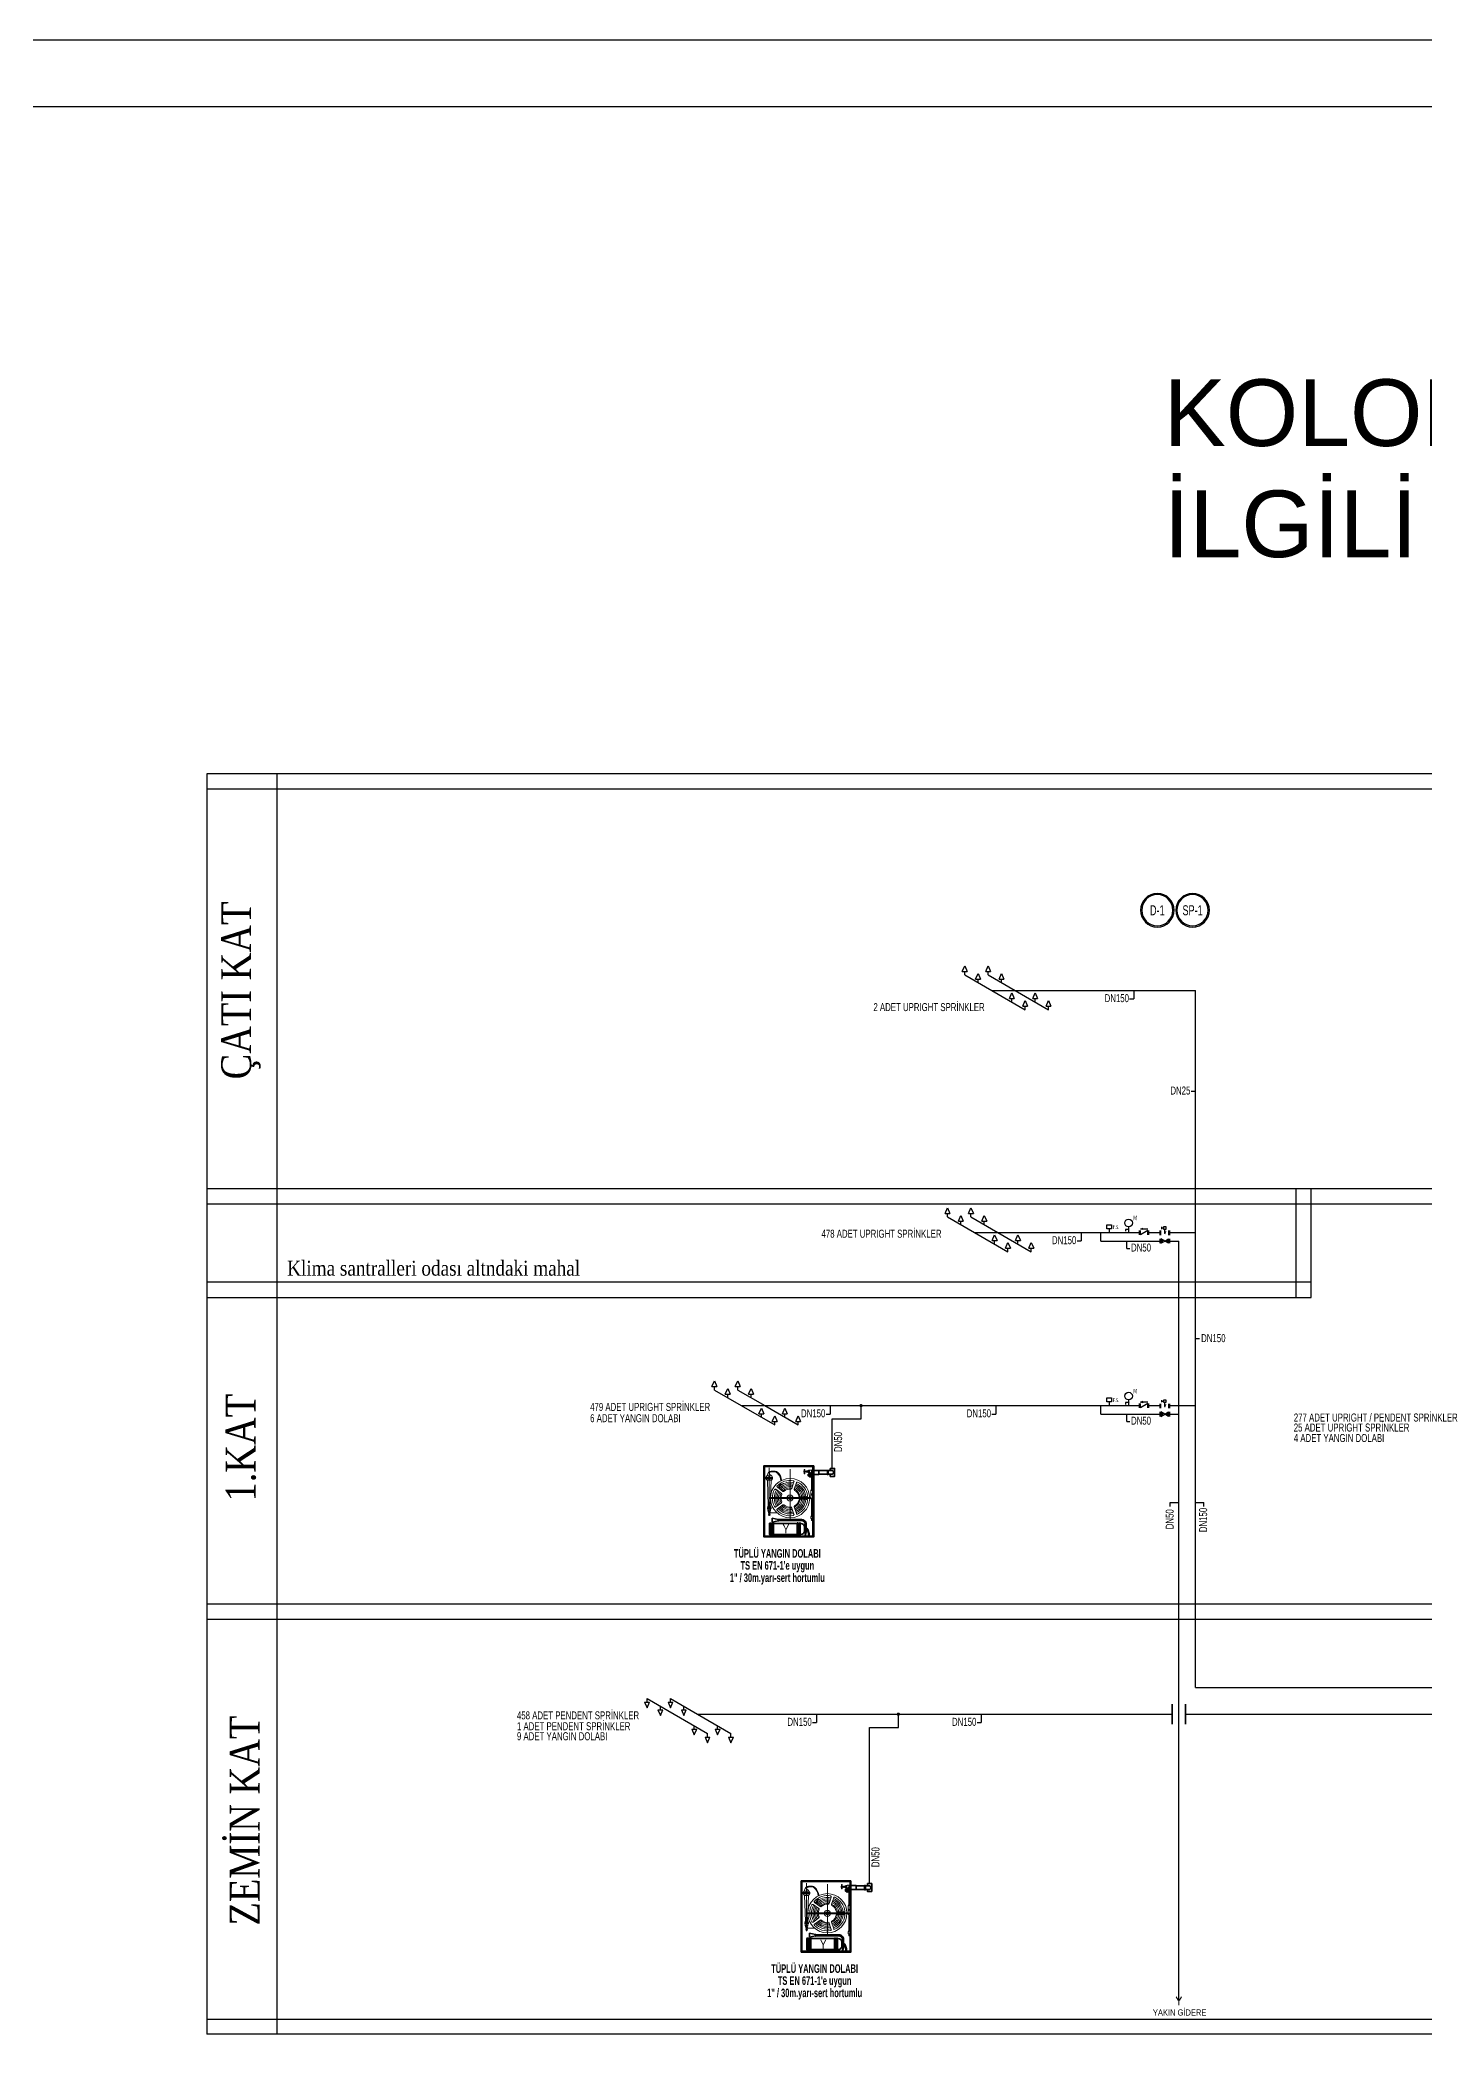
# Model space of a CAD drawing. Header units: centimetres. Extents: x 394264 to 551709, y 50011 to 59011.
# Drawn here: x 519714 to 521790, y 55997 to 59011 of the extents above; entities that cross this region are included whole.
import ezdxf
from ezdxf.enums import TextEntityAlignment as Align

# ---------------------------------------------------------------- set-up
doc = ezdxf.new("R2010")
doc.units = ezdxf.units.CM
doc.linetypes.add('DOT', pattern=[6.35, 0, -6.35])
doc.linetypes.add('HIDDEN', pattern=[9.525, 6.35, -3.175])
doc.layers.get('0').update_dxf_attribs({"lineweight": 9})
for name, color, linetype, lineweight in [('-M-ANTET', 7, 'Continuous', 30), ('-M-DW-RISER NO', 7, 'Continuous', 30), ('-M-F VALVE', 7, 'Continuous', 30), ('-M-FIRE COMP', 7, 'Continuous', 30), ('-M-SPRINKLER PIPE_DRENAJ', 41, 'D', 30), ('-M-VALVE', 7, 'Continuous', 30), ('-M-YANGIN-CAP', 7, 'Continuous', 30), ('-M-YNGN-BORU', 140, 'YANGIN', 30), ('-M-YNGN-ZON1', 5, 'SP', 30), ('-M-YNGN-ZON2', 4, 'SP', 30), ('0-KRCN-ANTET', 71, 'Continuous', 30), ('0-KRCN-SHT-02CIHAZ', 132, 'Continuous', 25), ('0-KRCN-YNG-YANGINDOLABI', 171, 'Continuous', 35), ('0-KRCN-YNGN-YAZI', 71, 'Continuous', 35), ('0-KRCN-Z-ANTET', 71, 'Continuous', 30), ('0-MEK-YNG-YANGINDOLABI', 171, 'Continuous', 35), ('BELIRTEC', 3, 'Continuous', 30), ('SPRINKLERYAŞ', 130, 'Y1', 30)]:
    doc.layers.add(name, color=color, linetype=linetype, lineweight=lineweight)
doc.styles.add('ARIAL', font='arial.ttf', dxfattribs={"width": 0.8, "height": 16})
doc.styles.add('BAYBURT XREF$0$TIMES', font='times.ttf')
doc.styles.add('CAP', font='ARIALNB.TTF')
doc.styles.add('CIZGI', font='tahoma.ttf', dxfattribs={"width": 0.8, "oblique": 20})
doc.styles.add('GMD', font='arial.ttf', dxfattribs={"width": 0.8})
doc.styles.add('Ince', font='arial.ttf')
doc.styles.add('LEVO', font='arial.ttf')
doc.styles.add('ROMANS', font='tahoma.ttf', dxfattribs={"width": 0.8})
doc.styles.get("Standard").update_dxf_attribs({"font": 'arial.ttf'})
doc.styles.add('TROMANT', font='arial.ttf', dxfattribs={"width": 0.8})
doc.linetypes.add('D', pattern='A,12,-1,["D",Standard,S=1,R=0,X=-0.1,Y=-0.5],-1.6', length=14.6)
doc.linetypes.add('SP', pattern='A,2,-0.1,["SP",CIZGI,S=0.14,R=0.2,X=0,Y=-0.07],-0.255', length=2.355)
doc.linetypes.add('Y1', pattern='A,2,-0.15,["Y",Standard,S=0.2,R=0.2,X=0,Y=-0.1],-0.25', length=2.4)
doc.linetypes.add('YANGIN', pattern='A,16,-0.2,["Y",Standard,S=1,R=0,X=-0.1,Y=-0.5],-1', length=17.2)

# ---------------------------------------------------------------- blocks, each defined once
blk = doc.blocks.new('TEST-VALVE')
at = {"linetype": 'DOT', "ltscale": 10000}
blk.add_wipeout([(-42.6, 10), (0, 10), (0, -10), (-42.6, -10)], dxfattribs=at).dxf.layer = '-M-VALVE'
at = {"layer": '-M-VALVE', "ltscale": 0.25}
for p, q in [((-42.6, 10), (-42.6, -10)), ((0, 10), (0, -10))]:
    blk.add_line(p, q, dxfattribs=at)
at = {"layer": '-M-VALVE', "ltscale": 0.25, "flags": 128}
for points in [[(-21.3, 0), (-38.6, 10), (-38.6, -10)], [(-21.3, 0), (-4, 10), (-4, -10)]]:
    blk.add_lwpolyline(points, close=True, dxfattribs=at)
at = {"layer": '-M-VALVE', "ltscale": 0.25}
for centre in [(-32.6, 0), (-10.3, 0)]:
    blk.add_circle(centre, 2.15, dxfattribs=at)
blk = doc.blocks.new('KV1')
at = {"linetype": 'DOT', "ltscale": 10000}
blk.add_wipeout([(-42.6, 10), (0, 10), (0, -10), (-42.6, -10)], dxfattribs=at).dxf.layer = '-M-VALVE'
at = {"layer": '-M-VALVE', "linetype": 'Continuous'}
for p, q in [((-42.6, -10), (-42.6, 10)), ((-38.6, -10), (-38.6, 10)), ((-21.3, 0.2), (-21.3, 14.9)), ((-4, -10), (-4, 10)), ((0, -10), (0, 10))]:
    blk.add_line(p, q, dxfattribs=at)
at = {"layer": '-M-VALVE'}
for p, q in [((-23.8, 6.3), (-18.9, -6)), ((-7.4, 21.4), (-17, 21.4)), ((-7.4, 16.5), (-7.4, 26.3))]:
    blk.add_line(p, q, dxfattribs=at)
blk.add_lwpolyline([(-25.7, 27.9), (-25.7, 14.9), (-17, 14.9), (-17, 27.9)], close=True, dxfattribs=at)
at = {"layer": '-M-VALVE', "linetype": 'Continuous'}
blk.add_trace([(-23.8, 6.3), (-18.9, 6.3), (-23.8, -6), (-18.9, -6)], dxfattribs=at)
blk = doc.blocks.new('A$C2B904562')
at = {"layer": '-M-VALVE', "ltscale": 0.3}
blk.add_line((0, 147), (0, 0), dxfattribs=at)
at = {"layer": '-M-VALVE', "ltscale": 0.25}
blk.add_lwpolyline([(-93, 310), (93, 310), (93, 147), (-93, 147)], close=True, dxfattribs=at)
at = {"layer": '-M-VALVE', "style": 'ROMANS', "width": 0.7}
blk.add_text('F.S.', height=144, dxfattribs=at).set_placement((283, 100), align=Align.BOTTOM_CENTER)
blk = doc.blocks.new('CEK VALVE')
at = {"layer": 'BELIRTEC', "color": 7, "ltscale": 0.25}
for p, q in [((-25258.9, 4240.5), (-25245.9, 4240.5)), ((-25245.9, 4237.9, -16.8), (-25258.9, 4215.4, -16.8)), ((-25258.9, 4237.9, -16.8), (-25245.9, 4237.9, -16.8)), ((-25243.6, 4222.4, -16.8), (-25240.1, 4222.4, -16.8)), ((-25243.6, 4222.4, -16.8), (-25241.9, 4215.4, -16.8)), ((-25241.9, 4237.9, -16.8), (-25241.9, 4215.4, -16.8)), ((-25240.1, 4222.4, -16.8), (-25241.9, 4215.4, -16.8)), ((-25258.9, 4215.4, -16.8), (-25245.9, 4215.4, -16.8)), ((-25258.9, 4212.8), (-25245.9, 4212.8))]:
    blk.add_line(p, q, dxfattribs=at)
blk.add_solid([(-25241.9, 4215.4, -16.8), (-25240.1, 4222.4, -16.8), (-25243.6, 4222.4, -16.8)], dxfattribs=at)
blk = doc.blocks.new('A$C006E4229')
at = {"layer": '-M-F VALVE', "xscale": 10, "yscale": 10, "zscale": 10}
blk.add_blockref('CEK VALVE', (252524, -42405), dxfattribs=at)
blk = doc.blocks.new('VALVE-MANOMETER1')
at = {"layer": '-M-F VALVE', "linetype": 'Continuous'}
for p, q in [((-11.7, 11.9), (-11.7, 4.7)), ((0, 11.9), (-11.7, 11.9)), ((0, 21.6), (0, 0))]:
    blk.add_line(p, q, dxfattribs=at)
blk.add_lwpolyline([(-10.2, 25.8, 0, 0, 0), (2, 38.1, 3.46, 0, 0), (9.8, 45.8, 0, 0, 0)], format="xyseb", dxfattribs=at)
at = {"layer": '-M-F VALVE', "linetype": 'Continuous', "const_width": 3.6}
blk.add_lwpolyline([(1.8, 11.9, -1), (-1.8, 11.9, -1)], format="xyb", close=True, dxfattribs=at)
at = {"layer": '-M-F VALVE', "linetype": 'Continuous'}
blk.add_circle((0, 36), 14.4, dxfattribs=at)
at = {"layer": '-M-F VALVE', "style": 'ROMANS', "width": 0.7}
blk.add_text('M', height=18, dxfattribs=at).set_placement((17.2, 54.4), align=Align.MIDDLE_LEFT)
blk = doc.blocks.new('0-MEK-YANGIN-YANGIN DOLABI-KOLON')
at = {"layer": '0-MEK-YNG-YANGINDOLABI', "color": 120, "lineweight": 15}
for p, q in [((4, -14.4), (2.8, -16.4)), ((2.8, -16.4), (12.3, -16.4)), ((2.8, -18.4), (2.8, -16.4)), ((2.8, -17.4), (12.3, -17.4)), ((2.8, -18.4), (12.3, -18.4)), ((2.8, -18.4), (2.8, -18.4)), ((4.5, -20.4), (3.4, -18.8)), ((4, -14.4), (11, -14.4)), ((4.5, -20.4), (10.5, -20.4)), ((4.9, -12.9), (4.9, -14.4)), ((4.9, -20.4), (6.2, -56.5)), ((7.1, -16.4), (7.1, -14.4)), ((7.1, -20.4), (7.1, -18.4)), ((7.6, -70.6), (7.6, -3)), ((8.1, -16.4), (8.1, -14.4)), ((8.1, -20.4), (8.1, -18.4)), ((10.2, -20.4), (9, -56.5)), ((10.2, -13.7), (10.2, -14.4)), ((10.4, -7.5), (15.7, -7.5)), ((10.5, -8.5), (15.7, -8.5)), ((10.5, -8.5), (10.5, -8.5)), ((10.5, -20.4), (11.6, -18.8)), ((11, -14.4), (12.3, -16.4)), ((12.3, -18.4), (12.3, -16.4)), ((12.3, -18.4), (12.3, -18.4)), ((36.8, -76.2), (36.8, -4.7)), ((39.3, -31.9), (42.3, -22.7)), ((42.7, -32.9), (45.7, -23.8)), ((56.2, -9.1), (56.2, -7.3)), ((56.8, -7.3), (56.2, -7.3)), ((56.8, -9.1), (56.2, -9.1)), ((56.8, -11.2), (56.8, -5.2)), ((56.8, -5.2), (57.4, -5.2)), ((56.8, -9.1), (56.8, -7.3)), ((56.8, -11.2), (57.4, -11.2)), ((57.4, -11.2), (57.4, -5.2)), ((58, -7.3), (57.4, -7.3)), ((58, -9.1), (57.4, -9.1)), ((58, -9.1), (58, -7.3)), ((59.3, -7.8), (58, -7.8)), ((59.3, -8.7), (58, -8.7)), ((59.9, -7.3), (59.3, -7.3)), ((59.3, -9.1), (59.3, -7.3)), ((59.9, -9.1), (59.3, -9.1)), ((59.9, -9.1), (59.9, -7.3)), ((60.8, -7.6), (59.9, -7.6)), ((60.8, -8.9), (59.9, -8.9)), ((60.8, -9.1), (60.8, -7.3)), ((62, -7.3), (60.8, -7.3)), ((62, -9.1), (60.8, -9.1)), ((61.6, -12.3), (62, -11.9)), ((61.6, -12.3), (61.7, -12.3)), ((61.7, -12.3), (66, -16)), ((61.7, -13.9), (61.8, -12.7)), ((61.7, -13.9), (64.5, -16.2)), ((61.9, -14.3), (62, -14.2)), ((62, -6.9), (64.4, -6.9)), ((62, -9.5), (62, -6.9)), ((62, -9.5), (64.1, -9.5)), ((62, -11.9), (66.4, -15.5)), ((62.2, -11.6), (62.6, -11.2)), ((62.2, -11.6), (66.6, -15.3)), ((62.3, -12.1), (62.5, -11.8)), ((64, -10.7), (62.6, -11.2)), ((62.6, -11.2), (67, -14.8)), ((62.9, -10.1), (62.9, -6.3)), ((62.9, -6.3), (64.1, -6.3)), ((62.9, -10.1), (64.1, -10.1)), ((62.9, -14.9), (63.6, -14)), ((63.3, -15.3), (64.1, -14.4)), ((63.5, -10.1), (63.5, -6.3)), ((64, -10.7), (67.2, -13.4)), ((64.1, -10.1), (64.1, -6.3)), ((64.1, -16.1), (64.2, -16)), ((64.5, -16.2), (65.6, -15.9)), ((64.6, -12.8), (65.4, -11.9)), ((65.1, -13.2), (65.8, -12.3)), ((66, -9.2), (66, -12.3)), ((66, -9.2), (69, -9.2)), ((66, -16), (66.4, -15.5)), ((66, -16), (66, -16)), ((66.2, -15.3), (66.4, -15.1)), ((66.6, -15.3), (67, -14.8)), ((67, -6.6), (68, -6.6)), ((67, -6.6), (67, -9.2)), ((67.2, -13.4), (67, -14.8)), ((67, -13.7), (67, -33.2)), ((68, -6.6), (68, -9.2)), ((68, -13.7), (68, -33.2)), ((68.6, -6.9), (68.3, -6.9)), ((68.6, -14), (68.6, -4.9)), ((68.6, -4.9), (69, -4.9)), ((69, -14), (68.6, -14)), ((69, -4.9), (69, -14)), ((6.2, -56.5), (9, -56.5)), ((7.7, -44.7), (66, -44.7)), ((7.7, -46.2), (66, -46.2)), ((8.1, -45.5), (67.5, -45.5)), ((24.6, -38.8), (16.8, -33.1)), ((24.6, -52.1), (16.8, -57.8)), ((26.7, -36), (18.9, -30.3)), ((26.7, -55), (18.9, -60.6)), ((50.5, -43.7), (60.1, -43.7)), ((50.5, -47.2), (60.1, -47.2)), ((66, -43.5), (66, -34.6)), ((66, -43.5), (66, -46.6)), ((67, -48), (67, -69.9)), ((68, -48), (68, -69.9)), ((69, -34.6), (69, -46.6)), ((5.1, -60), (5.1, -59)), ((5.1, -59.5), (10.1, -59.5)), ((5.6, -58.5), (9.6, -58.5)), ((5.6, -60.5), (9.6, -60.5)), ((5.7, -57.5), (5.7, -57)), ((5.7, -57.5), (9.5, -57.5)), ((5.7, -57.5), (9.5, -57.5)), ((5.7, -58.5), (5.7, -57.5)), ((5.7, -58.5), (9.5, -58.5)), ((5.7, -62.5), (5.7, -60.5)), ((5.7, -62.5), (9.5, -62.5)), ((5.7, -62.5), (6.9, -67.5)), ((6.9, -67.5), (6.4, -68.8)), ((6.4, -68.8), (8.9, -68.8)), ((6.4, -68.8), (6.8, -69.5)), ((6.8, -69.5), (8.4, -69.5)), ((6.9, -67.5), (8.4, -67.5)), ((8.4, -67.5), (9.5, -62.5)), ((8.9, -68.8), (8.4, -67.5)), ((8.4, -69.5), (8.9, -68.8)), ((8.5, -66.4), (18.8, -66.4)), ((9.5, -57.5), (9.5, -57)), ((9.5, -58.5), (9.5, -57.5)), ((9.5, -62.5), (9.5, -60.5)), ((10.1, -60), (10.1, -59)), ((39, -58.1), (42.3, -68.3)), ((42.7, -58), (45.7, -67.2)), ((66, -74.4), (66, -71.3)), ((66, -74.4), (69, -74.4)), ((67, -74.4), (67, -77.2)), ((67, -77.2), (68, -77.2)), ((68, -74.4), (68, -77.2)), ((69, -74.4), (69, -71.3))]:
    blk.add_line(p, q, dxfattribs=at)
at = {"layer": '0-MEK-YNG-YANGINDOLABI', "linetype": 'Continuous'}
for p, q in [((69, -9.2), (69, -12.3)), ((89.2, -6.9), (77.4, -6.9)), ((89.2, -11.9), (77.4, -11.9)), ((96, -6.9), (90.2, -6.9)), ((96, -11.9), (90.2, -11.9)), ((11.7, -73.7), (11.7, -79.2)), ((11.7, -73.7), (20.1, -75.5)), ((11.7, -79.2), (20.1, -77.4)), ((20.1, -75.5), (20.1, -77.4)), ((57.1, -90), (57.1, -87.8)), ((57.1, -87.8), (59.5, -87.8)), ((59.5, -90), (57.1, -90)), ((59.4, -87.5), (57.9, -87.5)), ((59.5, -87.8), (59.5, -90))]:
    blk.add_line(p, q, dxfattribs=at)
for points in [[(70, 0), (70, -100), (0, -100), (0, 0)], [(69, -1), (69, -99), (1, -99), (1, -1)], [(70, -6.5), (70, -12.3), (77.4, -12.3), (77.4, -6.5)], [(89.2, -6.5), (89.2, -12.4), (90.2, -12.4), (90.2, -6.5)], [(10.2, -80.5), (8.4, -80.5), (8.4, -97.1), (10.2, -97.1)], [(20.6, -75.4), (20.6, -77.5), (20.1, -77.5), (20.1, -75.4)]]:
    blk.add_lwpolyline(points, close=True, dxfattribs=at)
for points in [[(93.2, -11.9), (93.2, -14.9), (99.3, -14.9), (99.3, -3.8), (93.2, -3.8)], [(93.2, -3.8), (93.2, -6.9)], [(8.4, -80.8), (8.1, -80.8), (8.1, -96.8), (8.4, -96.8)], [(57.1, -86.8), (57.9, -86.8), (57.9, -87.8)], [(57.1, -91), (57.9, -91), (57.9, -90)], [(58.7, -88.4), (58.2, -88.9), (58.2, -89.6)], [(61.6, -91.5), (59.5, -90)]]:
    blk.add_lwpolyline(points, dxfattribs=at)
for points in [[(10.2, -96.6), (52.1, -96.6, 0.414214), (57.1, -91.6), (57.1, -86.2, 0.414214), (52.1, -81.1), (10.2, -81.1)], [(20.6, -75.7), (53.1, -75.7, -0.414214), (59.4, -82), (59.4, -87.8)], [(20.6, -77.2), (53.1, -77.2, -0.414214), (57.9, -82), (57.9, -87.8)], [(59.5, -90), (58.2, -97.6, 0.414214), (58.3, -97.7), (58.6, -97.8, 0.414214), (58.7, -97.7), (60, -90.4)], [(59.5, -87.8), (60.3, -87.8), (61.8, -89.8), (63.6, -95.7), (63.6, -97.7, -0.414214), (63.4, -97.8), (63.1, -97.8, -0.414214), (62.9, -97.7), (62.9, -95.8), (61.6, -91.5)]]:
    blk.add_lwpolyline(points, format="xyb", dxfattribs=at)
for points in [[(12.6, -80.5), (12.6, -97.2, 0.414214), (12.7, -97.4), (13.6, -97.4, 0.414214), (13.7, -97.2), (13.7, -80.5, 0.414214), (13.6, -80.4), (12.7, -80.4, 0.414214)], [(47, -80.5), (47, -97.2, 0.414214), (47.1, -97.4), (48, -97.4, 0.414214), (48.1, -97.2), (48.1, -80.5, 0.414214), (48, -80.4), (47.1, -80.4, 0.414214)], [(51.1, -80.5), (51.1, -97.2, -0.414214), (51, -97.4), (50.1, -97.4, -0.414214), (50, -97.2), (50, -80.5, -0.414214), (50.1, -80.4), (51, -80.4, -0.414214)]]:
    blk.add_lwpolyline(points, format="xyb", close=True, dxfattribs=at)
at = {"layer": '0-MEK-YNG-YANGINDOLABI', "color": 120, "lineweight": 15}
for centre, radius in [((36.8, -45.5), 27.6), ((66.8, -12.2), 0.411), ((68.2, -12.2), 0.411), ((36.8, -45.5), 4.32), ((36.8, -45.5), 2.32), ((66.8, -34.7), 0.411), ((66.8, -46.5), 0.411), ((67.5, -40.6), 0.873), ((68.2, -34.7), 0.411), ((68.2, -46.5), 0.411), ((66.8, -71.4), 0.411), ((68.2, -71.4), 0.411)]:
    blk.add_circle(centre, radius, dxfattribs=at)
at = {"layer": '0-MEK-YNG-YANGINDOLABI', "linetype": 'Continuous'}
blk.add_circle((58.2, -88.9), 0.678, dxfattribs=at)
at = {"layer": '0-MEK-YNG-YANGINDOLABI', "color": 120, "lineweight": 15}
for centre, radius, start, end in [((2.8, -19.2), 0.75, 33.4531, 90), ((10.9, -13.6), 6.08, 94.6872, 173.1889), ((9.6, -10.7), 1.9, 109.4198, 267.2255), ((10.9, -13.6), 5.08, 94.9378, 112.2818), ((8.9, -13.7), 1.25, 0, 59.2322), ((12.3, -19.2), 0.75, 90, 146.5469), ((15.1, -13.3), 5.82, 46.5755, 84.4563), ((15.1, -13.3), 4.82, 46.5755, 83.9075), ((8.8, -21.3), 15, 0.5337, 50.0289), ((36.8, -45.5), 24.8, 79.3115, 136.6885), ((8.8, -21.3), 16, 2.2994, 49.924), ((8.8, -20.8), 15, 322.0085, 345.3974), ((8.8, -20.8), 16, 321.8236, 348.9761), ((36.8, -45.5), 20.3, 76.9398, 139.0602), ((36.8, -45.5), 18.3, 77.4806, 138.5194), ((36.8, -45.5), 22.3, 76.4963, 127.2679), ((41.1, -22.3), 1.25, 342, 79.3115), ((36.8, -45.5), 20.3, 4.9398, 67.0602), ((36.8, -45.5), 22.3, 4.4963, 67.5037), ((46.8, -24.2), 1.25, 64.6885, 162), ((36.8, -45.5), 24.8, 7.3115, 64.6885), ((61.4, -12.7), 0.45, 353.7817, 50.3286), ((63.8, -10.4), 1.01, 315.5102, 70.5999), ((66.3, -8.4), 2.46, 37.3844, 142.4704), ((65.8, -11.2), 1.46, 28.0669, 107.0966), ((65.7, -16.3), 0.45, 50.3286, 106.8755), ((67.5, -12.3), 1.5, 180, 0), ((71.8, -14), 5.28, 127.9975, 168.8678), ((6.2, -57), 0.5, 90, 180), ((9, -57), 0.5, 0, 90), ((36.8, -45.5), 24.8, 151.3115, 208.6885), ((36.8, -45.5), 22.3, 148.4963, 211.5037), ((16.1, -34.2), 1.25, 54, 151.3115), ((36.8, -45.5), 20.3, 148.9398, 211.0602), ((19.6, -29.3), 1.25, 136.6885, 234), ((36.8, -45.5), 18.3, 149.4806, 210.5194), ((36.8, -45.5), 22.3, 136.272, 139.5037), ((36.8, -45.5), 16.3, 150.1545, 209.8455), ((36.8, -45.5), 14.3, 151.018, 208.982), ((36.8, -45.5), 12.8, 156.3084, 203.6916), ((23.9, -39.8), 1.25, 336.3084, 54), ((23.9, -51.1), 1.25, 306, 23.6916), ((36.8, -45.5), 16.3, 78.1545, 137.8455), ((36.8, -45.5), 16.3, 222.1545, 281.8455), ((36.8, -45.5), 14.3, 79.018, 136.982), ((36.8, -45.5), 14.3, 223.018, 280.982), ((27.4, -35), 1.25, 234, 311.6916), ((27.4, -56), 1.25, 48.3084, 126), ((36.8, -45.5), 12.8, 84.3084, 131.6916), ((36.8, -45.5), 12.8, 228.3084, 280.1562), ((38.2, -31.5), 1.25, 264.3084, 342), ((43.9, -33.3), 1.25, 162, 239.6916), ((36.8, -45.5), 14.3, 7.018, 64.982), ((36.8, -45.5), 14.3, 295.018, 352.982), ((36.8, -45.5), 12.8, 12.3084, 59.6916), ((36.8, -45.5), 12.8, 300.3084, 347.6916), ((36.8, -45.5), 16.3, 6.1545, 65.8455), ((36.8, -45.5), 16.3, 294.1545, 353.8455), ((36.8, -45.5), 18.3, 5.4806, 66.5194), ((36.8, -45.5), 18.3, 293.4806, 354.5194), ((36.8, -45.5), 20.3, 292.9398, 355.0602), ((36.8, -45.5), 22.3, 292.4963, 355.5037), ((36.8, -45.5), 24.8, 295.3115, 352.6885), ((50.5, -42.5), 1.25, 192.3084, 270), ((50.5, -48.5), 1.25, 90, 167.6916), ((60.1, -42.5), 1.25, 270, 7.3115), ((60.1, -48.5), 1.25, 352.6885, 90), ((67.5, -34.6), 1.5, 0, 180), ((67.5, -46.6), 1.5, 180, 0), ((5.6, -59), 0.5, 90, 180), ((5.6, -60), 0.5, 180, 270), ((9.6, -59), 0.5, 0, 90), ((9.6, -60), 0.5, 270, 0), ((16.1, -56.8), 1.25, 208.6885, 306), ((19.6, -61.6), 1.25, 126, 223.3115), ((36.8, -45.5), 24.8, 223.3115, 280.6885), ((36.8, -45.5), 22.3, 220.4963, 283.5037), ((36.8, -45.5), 20.3, 220.9398, 283.0602), ((36.8, -45.5), 18.3, 221.4806, 282.5194), ((41.1, -68.6), 1.25, 280.6885, 18), ((43.9, -57.6), 1.25, 120.3084, 198), ((46.8, -66.8), 1.25, 198, 295.3115), ((67.5, -71.3), 1.5, 0, 180)]:
    blk.add_arc(centre, radius, start, end, dxfattribs=at)
at = {"layer": '0-MEK-YNG-YANGINDOLABI', "linetype": 'Continuous'}
blk.add_arc((95.6, -9.4), 2.53, 278.6874, 81.3126, dxfattribs=at)
at = {"layer": '0-MEK-YNG-YANGINDOLABI', "color": 200}
for s, height, style, width, p in [('Y', 12.6, 'TROMANT', 0.8, (31, -88.9)), ('TÜPLÜ YANGIN DOLABI', 12, 'CAP', 0.7, (18.9, -121.9)), ("TS EN 671-1'e uygun", 12, 'CAP', 0.7, (18.9, -141.9)), ('1" / 30m.yarı-sert hortumlu', 12, 'CAP', 0.7, (18.9, -158.9))]:
    blk.add_text(s, height=height, dxfattribs=dict(at, style=style, width=width)).set_placement(p, align=Align.MIDDLE)
blk = doc.blocks.new('-M-RISERNO')
at = {"layer": '-M-DW-RISER NO', "color": 7, "linetype": 'Continuous'}
blk.add_circle((0, 0), 67.2, dxfattribs=at)
at = {"layer": '-M-DW-RISER NO', "color": 14}
blk.add_circle((0, 0), 62.4, dxfattribs=at)
at = {"layer": '-M-DW-RISER NO', "style": 'ARIAL', "width": 0.65}
blk.add_attdef('DWR', text='', height=40, dxfattribs=at).set_placement((0, 0), align=Align.MIDDLE_CENTER)

msp = doc.modelspace()

# ---------------------------------------------------------------- linework, layer by layer
at = {"layer": '-M-ANTET', "color": 0}
for p, q in [((521096.7, 57615), (521100.4, 57623.5)), ((521096.7, 57615), (521104.1, 57615)), ((521100.4, 57623.5), (521104.1, 57615)), ((521100.4, 57609.7), (521100.4, 57615)), ((521116.7, 57603.5), (521120.4, 57612)), ((521120.4, 57612), (521124, 57603.5)), ((521131.8, 57615), (521135.5, 57623.5)), ((521131.8, 57615), (521139.2, 57615)), ((521135.5, 57623.5), (521139.2, 57615)), ((521135.5, 57609.7), (521135.5, 57615)), ((521151.8, 57603.5), (521155.4, 57612)), ((521155.4, 57612), (521159.1, 57603.5)), ((521116.7, 57603.5), (521124, 57603.5)), ((521120.4, 57598.2), (521120.4, 57603.5)), ((521151.8, 57603.5), (521159.1, 57603.5)), ((521155.4, 57598.2), (521155.4, 57603.5)), ((521167.3, 57574.3), (521171, 57582.8)), ((521171, 57582.8), (521174.7, 57574.3)), ((521202.4, 57574.3), (521206.1, 57582.8)), ((521206.1, 57582.8), (521209.7, 57574.3)), ((521167.3, 57574.3), (521174.7, 57574.3)), ((521171, 57568.9), (521171, 57574.3)), ((521187.3, 57562.7), (521191, 57571.2)), ((521187.3, 57562.7), (521194.6, 57562.7)), ((521191, 57571.2), (521194.6, 57562.7)), ((521191, 57557.4), (521191, 57562.7)), ((521202.4, 57574.3), (521209.7, 57574.3)), ((521206.1, 57568.9), (521206.1, 57574.3)), ((521222.3, 57562.8), (521226, 57571.3)), ((521222.3, 57562.8), (521229.7, 57562.8)), ((521226, 57571.3), (521229.7, 57562.8)), ((521226, 57557.4), (521226, 57562.8)), ((521070.9, 57252.2), (521074.6, 57260.7)), ((521070.9, 57252.2), (521078.2, 57252.2)), ((521074.6, 57260.7), (521078.2, 57252.2)), ((521074.6, 57246.8), (521074.6, 57252.2)), ((521106, 57252.2), (521109.6, 57260.7)), ((521106, 57252.2), (521113.3, 57252.2)), ((521109.6, 57260.7), (521113.3, 57252.2)), ((521109.6, 57246.8), (521109.6, 57252.2)), ((521090.8, 57240.6), (521094.5, 57249.1)), ((521090.8, 57240.6), (521098.2, 57240.6)), ((521094.5, 57249.1), (521098.2, 57240.6)), ((521094.5, 57235.3), (521094.5, 57240.6)), ((521125.9, 57240.6), (521129.6, 57249.1)), ((521125.9, 57240.6), (521133.3, 57240.6)), ((521129.6, 57249.1), (521133.3, 57240.6)), ((521129.6, 57235.3), (521129.6, 57240.6)), ((521141.5, 57211.4), (521145.2, 57219.9)), ((521145.2, 57219.9), (521148.8, 57211.4)), ((521176.5, 57211.4), (521180.2, 57219.9)), ((521180.2, 57219.9), (521183.9, 57211.4)), ((521141.5, 57211.4), (521148.8, 57211.4)), ((521145.2, 57206.1), (521145.2, 57211.4)), ((521161.4, 57199.9), (521165.1, 57208.4)), ((521161.4, 57199.9), (521168.8, 57199.9)), ((521165.1, 57208.4), (521168.8, 57199.9)), ((521165.1, 57194.5), (521165.1, 57199.9)), ((521176.5, 57211.4), (521183.9, 57211.4)), ((521180.2, 57206.1), (521180.2, 57211.4)), ((521196.5, 57199.9), (521200.2, 57208.4)), ((521196.5, 57199.9), (521203.9, 57199.9)), ((521200.2, 57208.4), (521203.9, 57199.9)), ((521200.2, 57194.6), (521200.2, 57199.9)), ((520721.2, 56992.5), (520724.9, 57001)), ((520721.2, 56992.5), (520728.6, 56992.5)), ((520724.9, 57001), (520728.6, 56992.5)), ((520724.9, 56987.2), (520724.9, 56992.5)), ((520741.2, 56981), (520744.9, 56989.5)), ((520741.2, 56981), (520748.6, 56981)), ((520744.9, 56989.5), (520748.6, 56981)), ((520744.9, 56975.7), (520744.9, 56981)), ((520756.3, 56992.5), (520760, 57001)), ((520756.3, 56992.5), (520763.7, 56992.5)), ((520760, 57001), (520763.7, 56992.5)), ((520760, 56987.2), (520760, 56992.5)), ((520776.3, 56981), (520780, 56989.5)), ((520776.3, 56981), (520783.6, 56981)), ((520780, 56989.5), (520783.6, 56981)), ((520780, 56975.7), (520780, 56981)), ((520791.8, 56951.8), (520795.5, 56960.3)), ((520791.8, 56951.8), (520799.2, 56951.8)), ((520795.5, 56960.3), (520799.2, 56951.8)), ((520795.5, 56946.4), (520795.5, 56951.8)), ((520811.8, 56940.2), (520815.5, 56948.7)), ((520815.5, 56948.7), (520819.2, 56940.2)), ((520826.9, 56951.8), (520830.6, 56960.3)), ((520826.9, 56951.8), (520834.3, 56951.8)), ((520830.6, 56960.3), (520834.3, 56951.8)), ((520830.6, 56946.4), (520830.6, 56951.8)), ((520846.9, 56940.3), (520850.5, 56948.8)), ((520850.5, 56948.8), (520854.2, 56940.3)), ((520811.8, 56940.2), (520819.2, 56940.2)), ((520815.5, 56934.9), (520815.5, 56940.2)), ((520846.9, 56940.3), (520854.2, 56940.3)), ((520850.5, 56934.9), (520850.5, 56940.3)), ((520620.4, 56519.3), (520627.8, 56519.3)), ((520620.4, 56519.3), (520624.1, 56510.8)), ((520624.1, 56519.3), (520624.1, 56524.7)), ((520624.1, 56510.8), (520627.8, 56519.3)), ((520640.4, 56507.8), (520647.7, 56507.8)), ((520640.4, 56507.8), (520644.1, 56499.3)), ((520644.1, 56507.8), (520644.1, 56513.1)), ((520644.1, 56499.3), (520647.7, 56507.8)), ((520655.5, 56519.3), (520662.9, 56519.3)), ((520655.5, 56519.3), (520659.2, 56510.8)), ((520659.2, 56519.3), (520659.2, 56524.7)), ((520659.2, 56510.8), (520662.9, 56519.3)), ((520675.5, 56507.8), (520682.8, 56507.8)), ((520675.5, 56507.8), (520679.1, 56499.3)), ((520679.1, 56507.8), (520679.1, 56513.1)), ((520679.1, 56499.3), (520682.8, 56507.8)), ((520691, 56478.6), (520698.4, 56478.6)), ((520691, 56478.6), (520694.7, 56470.1)), ((520694.7, 56478.6), (520694.7, 56483.9)), ((520694.7, 56470.1), (520698.4, 56478.6)), ((520711, 56467), (520718.3, 56467)), ((520711, 56467), (520714.7, 56458.5)), ((520714.7, 56467), (520714.7, 56472.4)), ((520714.7, 56458.5), (520718.3, 56467)), ((520726.1, 56478.6), (520733.4, 56478.6)), ((520726.1, 56478.6), (520729.8, 56470.1)), ((520729.8, 56478.6), (520729.8, 56483.9)), ((520729.8, 56470.1), (520733.4, 56478.6)), ((520746, 56467), (520753.4, 56467)), ((520746, 56467), (520749.7, 56458.5)), ((520749.7, 56467), (520749.7, 56472.4)), ((520749.7, 56458.5), (520753.4, 56467))]:
    msp.add_line(p, q, dxfattribs=at)
at = {"layer": '-M-FIRE COMP', "color": 3, "linetype": 'HIDDEN', "ltscale": 2, "const_width": 2.5}
for points in [[(520943.6, 56963.9, 1), (520946.1, 56963.9, 1)], [(520999.6, 56501.3, 1), (521002.1, 56501.3, 1)]]:
    msp.add_lwpolyline(points, format="xyb", close=True, dxfattribs=at)
at = {"layer": '-M-SPRINKLER PIPE_DRENAJ', "linetype": 'D', "ltscale": 10}
for p, q in [((521304.3, 57210.7), (521304.3, 57223.5)), ((521421.2, 56072.5), (521421.2, 57210.7)), ((521304.3, 56951.1), (521304.3, 56963.9))]:
    msp.add_line(p, q, dxfattribs=at)
at = {"layer": '-M-YANGIN-CAP'}
for p, q in [((521353.8, 57586.4), (521353.8, 57573.7)), ((521347.6, 57573.7), (521353.8, 57573.7)), ((521440.1, 57435.2), (521446.2, 57435.2)), ((521274.8, 57223.5), (521274.8, 57210.8)), ((521268.7, 57210.8), (521274.8, 57210.8)), ((521343.6, 57199.6), (521343.6, 57210.7)), ((521343.6, 57199.6), (521348, 57199.6)), ((521452.4, 57063.9), (521446.2, 57063.9)), ((520892.4, 56951.2), (520898.5, 56951.2)), ((520898.5, 56963.9), (520898.5, 56951.2)), ((521140.8, 56951.2), (521147, 56951.2)), ((521147, 56963.9), (521147, 56951.2)), ((521343.6, 56940), (521343.6, 56951.1)), ((521343.6, 56940), (521348, 56940)), ((521408.5, 56812.5), (521408.5, 56818.7)), ((521408.5, 56818.7), (521421.2, 56818.7)), ((521446.2, 56818.7), (521459, 56818.7)), ((521459, 56812.5), (521459, 56818.7)), ((520878.2, 56501.4), (520878.2, 56488.6)), ((521125, 56501.4), (521125, 56488.6)), ((520872, 56488.6), (520878.2, 56488.6)), ((521118.9, 56488.6), (521125, 56488.6))]:
    msp.add_line(p, q, dxfattribs=at)
at = {"layer": '-M-YNGN-ZON1', "ltscale": 50}
for p, q in [((521140.8, 57586.4), (521446.2, 57586.4)), ((521446.2, 56541.4), (521446.2, 57586.4)), ((521114.9, 57223.5), (521362.4, 57223.5)), ((521376.3, 57223.5), (521446.2, 57223.5)), ((520765.3, 56963.9), (521362.4, 56963.9)), ((520944.9, 56943.9), (520944.9, 56963.9)), ((521376.3, 56963.9), (521446.2, 56963.9)), ((520901.8, 56869.7), (520901.8, 56943.9)), ((520901.8, 56943.9), (520944.9, 56943.9)), ((521446.2, 56541.4), (522226.2, 56541.4))]:
    msp.add_line(p, q, dxfattribs=at)
at = {"layer": '-M-YNGN-ZON2', "ltscale": 50}
for p, q in [((520699.5, 56501.4), (521411.2, 56501.4)), ((521000.8, 56481.3), (521000.8, 56501.3)), ((521431.2, 56501.4), (525807.3, 56501.4)), ((520957.7, 56247.2), (520957.7, 56481.3)), ((520957.7, 56481.3), (521000.8, 56481.3))]:
    msp.add_line(p, q, dxfattribs=at)
at = {"color": 0, "linetype": 'ByBlock'}
for p, q in [((521417.3, 56077.6), (521420.2, 56072.5)), ((521422.3, 56072.5), (521425.2, 56077.6)), ((521420.2, 56072.5), (521422.3, 56072.5)), ((521421.2, 56065.2), (521421.2, 56072.5))]:
    msp.add_line(p, q, dxfattribs=at)
at = {"layer": '0-KRCN-SHT-02CIHAZ', "color": 8}
for p, q in [((536090.4, 57911.3), (519964.1, 57911.3)), ((519964.1, 57911.3), (519964.1, 56021.3)), ((519964.1, 57888.8), (536090.4, 57888.8)), ((520069.1, 57911.3), (520069.1, 56021.3)), ((536090.4, 57288.8), (519964.1, 57288.8)), ((519964.1, 57266.3), (536090.4, 57266.3)), ((521619.9, 57148.8), (519964.1, 57148.8)), ((519964.1, 57126.3), (521619.9, 57126.3)), ((536090.4, 56666.3), (519964.1, 56666.3)), ((519964.1, 56643.8), (536090.4, 56643.8)), ((519964.1, 56043.8), (536090.4, 56043.8)), ((536090.4, 56021.3), (519964.1, 56021.3))]:
    msp.add_line(p, q, dxfattribs=at)
for points in [[(521597.4, 57126.3), (521597.4, 57288.8)], [(521619.9, 57126.3), (521619.9, 57288.8)]]:
    msp.add_lwpolyline(points, dxfattribs=at)
at = {"layer": '0-KRCN-YNGN-YAZI', "color": 61}
for p, q in [((521411.2, 56486.4), (521411.2, 56516.4)), ((521431.2, 56486.4), (521431.2, 56516.4))]:
    msp.add_line(p, q, dxfattribs=at)
at = {"layer": '0-KRCN-Z-ANTET'}
for points in [[(394264.1, 50011.3), (551709.3, 50011.3), (551709.3, 59011.3), (394264.1, 59011.3)], [(503064.1, 50111.3), (536328.4, 50111.3), (536328.4, 58911.3), (503064.1, 58911.3)]]:
    msp.add_lwpolyline(points, close=True, dxfattribs=at)
at = {"layer": 'SPRINKLERYAŞ', "color": 7, "ltscale": 200}
for p, q in [((521100.4, 57609.7), (521140.8, 57586.4)), ((521135.5, 57609.7), (521175.8, 57586.4)), ((521140.8, 57586.4), (521191, 57557.4)), ((521175.8, 57586.4), (521226, 57557.4)), ((521074.6, 57246.8), (521114.9, 57223.5)), ((521109.6, 57246.8), (521150, 57223.5)), ((521114.9, 57223.5), (521165.1, 57194.5)), ((521150, 57223.5), (521200.2, 57194.6)), ((520724.9, 56987.2), (520765.3, 56963.9)), ((520760, 56987.2), (520800.4, 56963.9)), ((520765.3, 56963.9), (520815.5, 56934.9)), ((520800.4, 56963.9), (520850.5, 56934.9)), ((520624.1, 56524.7), (520664.5, 56501.4)), ((520659.2, 56524.7), (520699.5, 56501.3)), ((520664.5, 56501.4), (520714.7, 56472.4)), ((520699.5, 56501.3), (520749.7, 56472.4))]:
    msp.add_line(p, q, dxfattribs=at)

# ---------------------------------------------------------------- block references
at = {"layer": '-M-ANTET', "color": 0, "xscale": -0.0500000456814212, "yscale": 0.0500000456814212, "zscale": 0.0500000456814212, "rotation": 270}
for p in [(521376.3, 57223.5), (521376.3, 56963.9)]:
    msp.add_blockref('A$C006E4229', p, dxfattribs=at)
at = {"layer": '-M-DW-RISER NO'}
ref = msp.add_blockref('-M-RISERNO', (521389.1, 57706.7), dxfattribs=dict(at, xscale=-0.3750003426106591, yscale=0.3750003426106591, zscale=0.3750003426106591))
ref.add_attrib('DWR', 'D-1', dxfattribs={"height": 15, "style": 'ARIAL', "width": 0.65}).set_placement((521389.1, 57706.7), align=Align.MIDDLE_CENTER)
ref = msp.add_blockref('-M-RISERNO', (521442, 57706.7), dxfattribs=dict(at, xscale=-0.3750003426106591, yscale=0.3750003426106591, zscale=0.3750003426106591))
ref.add_attrib('DWR', 'SP-1', dxfattribs={"height": 15, "style": 'ARIAL', "width": 0.65}).set_placement((521442, 57706.7), align=Align.MIDDLE_CENTER)
at = {"layer": '-M-F VALVE', "xscale": 0.3968270502714396, "yscale": 0.3968270502714396, "zscale": 0.3968270502714396}
for p in [(521346, 57223.5), (521346, 56963.9)]:
    msp.add_blockref('VALVE-MANOMETER1', p, dxfattribs=at)
at = {"layer": '-M-YANGIN-CAP', "xscale": 0.03750003426805087, "yscale": 0.03750003426805087, "zscale": 0.03750003426805087}
for p in [(521316.8, 57223.6), (521316.8, 56963.9)]:
    msp.add_blockref('A$C2B904562', p, dxfattribs=at)
at = {"layer": '0-KRCN-YNG-YANGINDOLABI', "ltscale": 2, "xscale": 1.06667111112963, "yscale": 1.06667111112963, "zscale": 1.06667111112963}
for p in [(520799.2, 56873.8), (520855.1, 56251.3)]:
    msp.add_blockref('0-MEK-YANGIN-YANGIN DOLABI-KOLON', p, dxfattribs=at)

# ---------------------------------------------------------------- texts
at = {"layer": '-M-YANGIN-CAP', "color": 3, "style": 'LEVO', "width": 0.7}
for s, p in [('DN150', (521310.1, 57568.9)), ('2 ADET UPRIGHT SPRİNKLER', (520963.4, 57555.5)), ('DN25', (521408.7, 57430.4)), ('478 ADET UPRIGHT SPRİNKLER', (520885.6, 57215.7)), ('DN150', (521231.1, 57206)), ('DN150', (521454.9, 57059.1)), ('479 ADET UPRIGHT SPRİNKLER', (520538.7, 56956)), ('6 ADET YANGIN DOLABI', (520538.7, 56939.1)), ('DN150', (520854.8, 56946.4)), ('DN150', (521103.3, 56946.4)), ('277 ADET UPRIGHT / PENDENT SPRİNKLER', (521593.8, 56940.1)), ('4 ADET YANGIN DOLABI', (521593.8, 56909.4)), ('25 ADET UPRIGHT SPRİNKLER', (521593.7, 56925.1)), ('458 ADET PENDENT SPRİNKLER', (520428.9, 56493.5)), ('DN150', (520834.5, 56483.8)), ('DN150', (521081.3, 56483.8)), ('9 ADET YANGIN DOLABI', (520428.9, 56462.2)), ('1 ADET PENDENT SPRİNKLER', (520428.9, 56477.2))]:
    msp.add_text(s, height=12, dxfattribs=at).set_placement(p)
for s, p in [('DN50', (520916.5, 56894.4)), ('DN50', (521413.6, 56778.6)), ('DN150', (521463.8, 56774.2)), ('DN50', (520972.5, 56271.9))]:
    msp.add_text(s, height=12, rotation=90, dxfattribs=at).set_placement(p)
at = {"layer": '-M-YNGN-BORU', "color": 7, "linetype": 'Continuous', "style": 'GMD', "width": 0.8}
msp.add_text('YAKIN GİDERE', height=9.24, dxfattribs=at).set_placement((521422.6, 56058.6), align=Align.TOP_CENTER)
at = {"layer": '0-KRCN-ANTET', "style": 'BAYBURT XREF$0$TIMES', "width": 0.85}
for s, p in [('ÇATI KAT', (520014.9, 57586.5)), ('1.KAT', (520014.9, 56901)), ('ZEMİN KAT', (520014.9, 56341.7))]:
    msp.add_text(s, height=44.8, rotation=90, dxfattribs=at).set_placement(p, align=Align.MIDDLE)
msp.add_text('Klima santralleri odası altndaki mahal', height=22.4, dxfattribs=at).set_placement((520084.4, 57158.8))
at = {"layer": '0-KRCN-Z-ANTET', "color": 6, "insert": (521398.6, 58502.8), "char_height": 100, "width": 7005.556, "attachment_point": 1, "style": 'Ince'}
msp.add_mtext('KOLON ŞEMASI / İZOMETRİ PLANI TEMİZ ODA VE ANA BİNA İÇİN ORTAK HAZIRLANMIŞTIR.\\PİLGİLİ PROJEDE KOLON ŞEMASININ / İZOMETRİ PLANLARININ İLGİLİ KISIMLARI DİKKATE ALINACAKTIR.', dxfattribs=at)

# ---------------------------------------------------------------- next in the draw order: block references
at = {"layer": '-M-VALVE', "xscale": -0.3375003083495931, "yscale": 0.3375003083495931, "zscale": 0.3375003083495931}
for p in [(521393.1, 57210.7), (521393.1, 56951.1)]:
    msp.add_blockref('TEST-VALVE', p, dxfattribs=at)

# ---------------------------------------------------------------- next in the draw order: block references
for p in [(521393.3, 57223.1), (521393.3, 56963.4)]:
    msp.add_blockref('KV1', p, dxfattribs=at)

# ---------------------------------------------------------------- next in the draw order: linework, layer by layer
at = {"layer": '-M-SPRINKLER PIPE_DRENAJ', "linetype": 'D', "ltscale": 10}
for p, q in [((521304.3, 57210.7), (521393.1, 57210.7)), ((521407.5, 57210.7), (521421.2, 57210.7)), ((521304.3, 56951.1), (521393.1, 56951.1)), ((521407.5, 56951.1), (521421.2, 56951.1))]:
    msp.add_line(p, q, dxfattribs=at)

# ---------------------------------------------------------------- next in the draw order: texts
at = {"layer": '-M-YANGIN-CAP', "color": 3, "style": 'LEVO', "width": 0.7}
for p in [(521349.7, 57195), (521349.7, 56935.4)]:
    msp.add_text('DN50', height=12, dxfattribs=at).set_placement(p)

doc.saveas('drawing.dxf')
